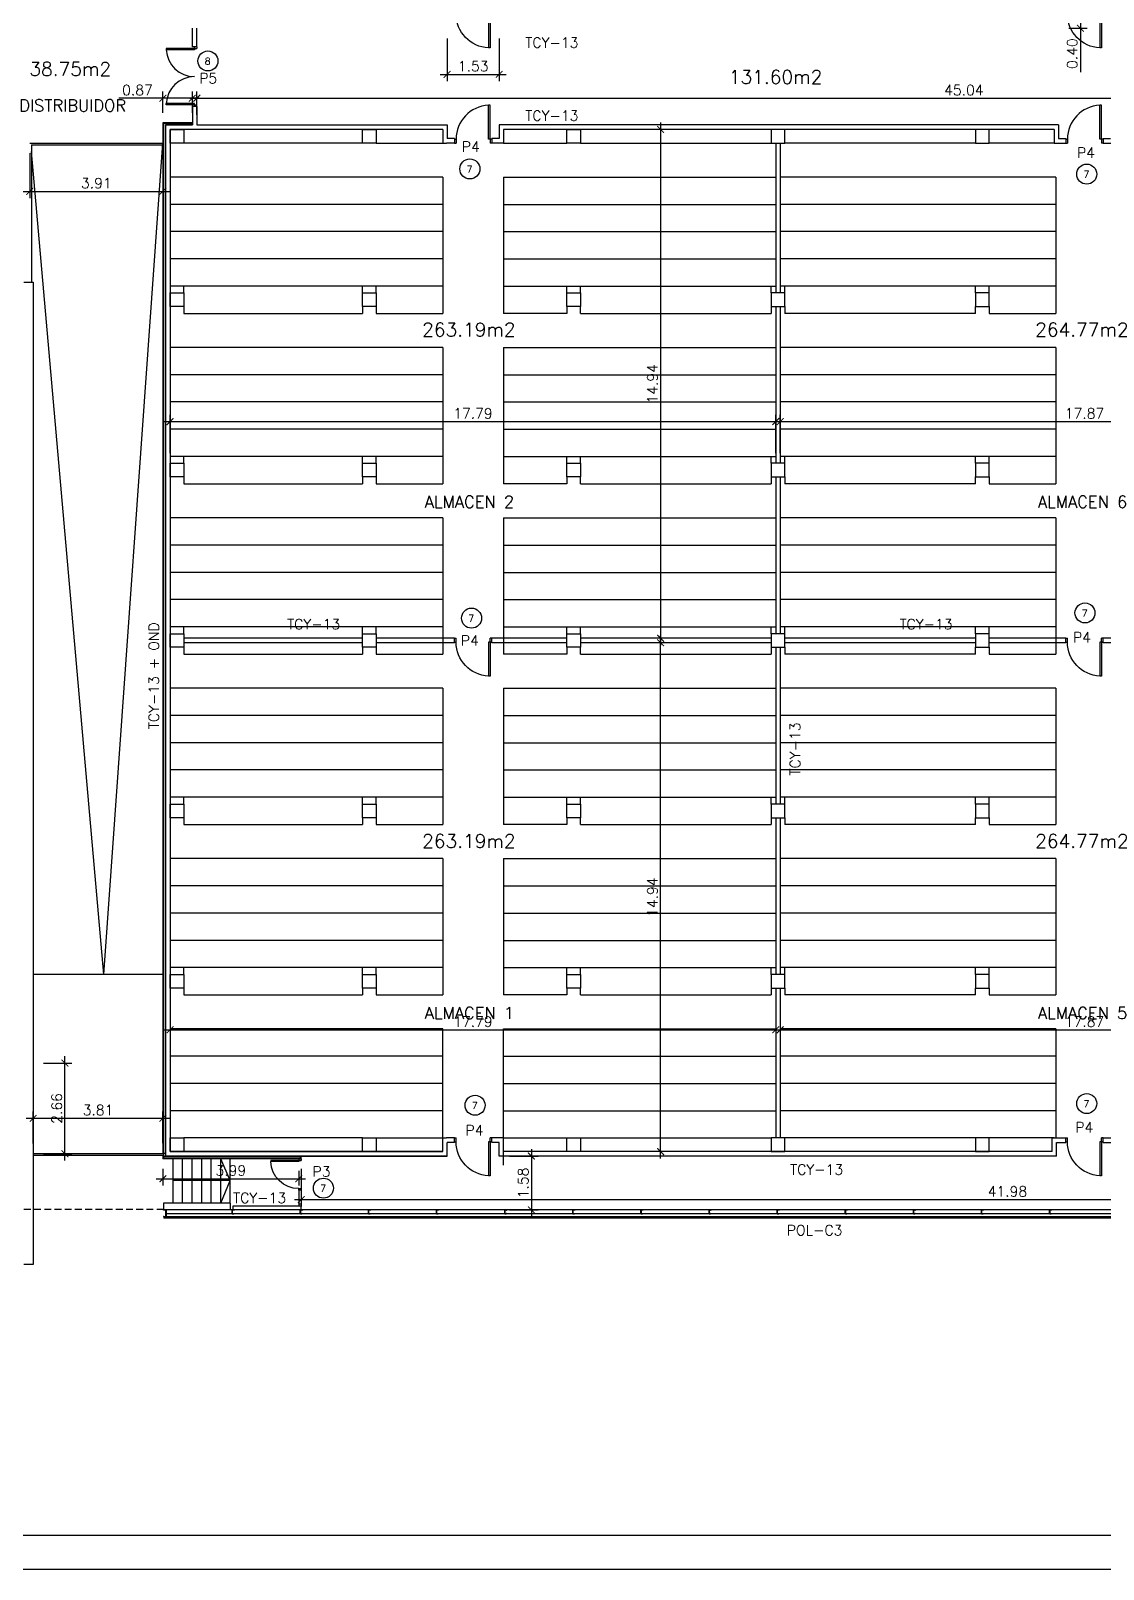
# Model space of a CAD drawing. Extents: x -1 to 154, y -18 to 77.
# Drawn here: x 35.67 to 67.16, y -17.72 to 27.43 of the extents above; entities that cross this region are included whole.
import ezdxf

# ---------------------------------------------------------------- set-up
doc = ezdxf.new("R2010")
doc.units = 0
doc.linetypes.add('TRAZOS', pattern=[0.75, 0.5, -0.25])
doc.layers.get('0').update_dxf_attribs({"linetype": 'CONTINUOUS'})
doc.layers.get('DEFPOINTS').update_dxf_attribs({"linetype": 'CONTINUOUS'})
for name, color, linetype in [('2', 2, 'CONTINUOUS'), ('4', 3, 'CONTINUOUS'), ('AMAESTRADO', 4, 'CONTINUOUS'), ('CARPINT', 1, 'CONTINUOUS'), ('COTAS', 7, 'CONTINUOUS'), ('FORMATO', 7, 'CONTINUOUS'), ('MOB', 40, 'CONTINUOUS'), ('REF-CAR', 3, 'CONTINUOUS'), ('SUP', 4, 'CONTINUOUS'), ('TABIQUERIA', 4, 'CONTINUOUS')]:
    doc.layers.add(name, color=color, linetype=linetype)
doc.styles.add('ROMANS', font='romans.shx')
doc.dimstyles.get("Standard").update_dxf_attribs({"dimtxt": 0.18, "dimasz": 0.18, "dimexe": 0.18, "dimexo": 0.0625, "dimgap": 0.09, "dimtad": 0, "dimtih": 1, "dimtoh": 1, "dimdec": 4, "dimzin": 0, "dimdsep": 46, "dimtxsty": 'Standard', "dimcen": 0.09, "dimadec": 0, "dimazin": 0, "dimtfac": 1, "dimtdec": 4, "dimtofl": 0, "dimtmove": 0, "dimatfit": 3, "dimfxl": 0, "dimtolj": 1, "dimtzin": 0, "dimarcsym": 0})

# ---------------------------------------------------------------- blocks, each defined once
blk = doc.blocks.new('_ARCHTICK')
at = {"color": 0, "linetype": 'ByBlock', "const_width": 0.15}
blk.add_lwpolyline([(-0.5, -0.5), (0.5, 0.5)], dxfattribs=at)
blk = doc.blocks.new('*D7')
at = {"linetype": 'ByBlock'}
for p, q in [((56.162, -5.668), (56.162, 9.667)), ((57.113, 9.467), (55.962, 9.467)), ((57.113, -5.468), (55.962, -5.468))]:
    blk.add_line(p, q, dxfattribs=at)
at = {"layer": 'DEFPOINTS', "color": 0, "linetype": 'ByBlock'}
for p in [(56.162, 9.467), (57.413, 9.467), (57.413, -5.468)]:
    blk.add_point(p, dxfattribs=at)
at = {"linetype": 'ByBlock', "xscale": 0.2, "yscale": 0.2, "zscale": 0.2}
for p, rotation in [((56.162, 9.467), 90), ((56.162, -5.468), 270)]:
    blk.add_blockref('_ARCHTICK', p, dxfattribs=dict(at, rotation=rotation))
at = {"linetype": 'ByBlock', "insert": (55.922, 1.999), "char_height": 0.3, "attachment_point": 5, "rotation": 90, "style": 'ROMANS'}
blk.add_mtext('\\A1;14.94', dxfattribs=at)
blk = doc.blocks.new('*D8')
at = {"linetype": 'ByBlock'}
for p, q in [((57.113, 24.532), (55.962, 24.532)), ((56.162, 24.732), (56.162, 9.397)), ((57.113, 9.597), (55.962, 9.597))]:
    blk.add_line(p, q, dxfattribs=at)
at = {"layer": 'DEFPOINTS', "color": 0, "linetype": 'ByBlock'}
for p in [(57.413, 24.532), (56.162, 9.597), (57.413, 9.597)]:
    blk.add_point(p, dxfattribs=at)
at = {"linetype": 'ByBlock', "xscale": 0.2, "yscale": 0.2, "zscale": 0.2}
for p, rotation in [((56.162, 24.532), 90), ((56.162, 9.597), 270)]:
    blk.add_blockref('_ARCHTICK', p, dxfattribs=dict(at, rotation=rotation))
at = {"linetype": 'ByBlock', "insert": (55.922, 17.064), "char_height": 0.3, "attachment_point": 5, "rotation": 90, "style": 'ROMANS'}
blk.add_mtext('\\A1;14.94', dxfattribs=at)
blk = doc.blocks.new('*D21')
at = {"linetype": 'ByBlock'}
for p, q in [((57.478, 15.957), (75.748, 15.957)), ((57.678, 15.032), (57.678, 16.157)), ((75.548, 15.032), (75.548, 16.157))]:
    blk.add_line(p, q, dxfattribs=at)
at = {"layer": 'DEFPOINTS', "color": 0, "linetype": 'ByBlock'}
for p in [(75.548, 15.957), (57.678, 14.732), (75.548, 14.732)]:
    blk.add_point(p, dxfattribs=at)
at = {"linetype": 'ByBlock', "xscale": 0.2, "yscale": 0.2, "zscale": 0.2, "rotation": 180}
blk.add_blockref('_ARCHTICK', (57.678, 15.957), dxfattribs=at)
at = {"linetype": 'ByBlock', "xscale": 0.2, "yscale": 0.2, "zscale": 0.2}
blk.add_blockref('_ARCHTICK', (75.548, 15.957), dxfattribs=at)
at = {"linetype": 'ByBlock', "insert": (66.613, 16.197), "char_height": 0.3, "attachment_point": 5, "style": 'ROMANS'}
blk.add_mtext('\\A1;17.87', dxfattribs=at)
blk = doc.blocks.new('*D24')
at = {"linetype": 'ByBlock'}
for p, q in [((57.678, 4.032), (57.678, 2.906)), ((75.548, 4.032), (75.548, 2.906)), ((57.478, 3.106), (75.748, 3.106))]:
    blk.add_line(p, q, dxfattribs=at)
at = {"layer": 'DEFPOINTS', "color": 0, "linetype": 'ByBlock'}
for p in [(57.678, 4.332), (75.548, 4.332), (75.548, 3.106)]:
    blk.add_point(p, dxfattribs=at)
at = {"linetype": 'ByBlock', "xscale": 0.2, "yscale": 0.2, "zscale": 0.2, "rotation": 180}
blk.add_blockref('_ARCHTICK', (57.678, 3.106), dxfattribs=at)
at = {"linetype": 'ByBlock', "xscale": 0.2, "yscale": 0.2, "zscale": 0.2}
blk.add_blockref('_ARCHTICK', (75.548, 3.106), dxfattribs=at)
at = {"linetype": 'ByBlock', "insert": (66.613, 3.346), "char_height": 0.3, "attachment_point": 5, "style": 'ROMANS'}
blk.add_mtext('\\A1;17.87', dxfattribs=at)
blk = doc.blocks.new('*D19')
at = {"linetype": 'ByBlock'}
for p, q in [((39.763, 4.032), (39.763, 2.906)), ((57.548, 4.032), (57.548, 2.906)), ((39.563, 3.106), (57.748, 3.106))]:
    blk.add_line(p, q, dxfattribs=at)
at = {"layer": 'DEFPOINTS', "color": 0, "linetype": 'ByBlock'}
for p in [(39.763, 4.332), (57.548, 4.332), (57.548, 3.106)]:
    blk.add_point(p, dxfattribs=at)
at = {"linetype": 'ByBlock', "xscale": 0.2, "yscale": 0.2, "zscale": 0.2, "rotation": 180}
blk.add_blockref('_ARCHTICK', (39.763, 3.106), dxfattribs=at)
at = {"linetype": 'ByBlock', "xscale": 0.2, "yscale": 0.2, "zscale": 0.2}
blk.add_blockref('_ARCHTICK', (57.548, 3.106), dxfattribs=at)
at = {"linetype": 'ByBlock', "insert": (48.656, 3.346), "char_height": 0.3, "attachment_point": 5, "style": 'ROMANS'}
blk.add_mtext('\\A1;17.79', dxfattribs=at)
blk = doc.blocks.new('*D20')
at = {"linetype": 'ByBlock'}
for p, q in [((39.563, 15.957), (57.748, 15.957)), ((39.763, 15.032), (39.763, 16.157)), ((57.548, 15.032), (57.548, 16.157))]:
    blk.add_line(p, q, dxfattribs=at)
at = {"layer": 'DEFPOINTS', "color": 0, "linetype": 'ByBlock'}
for p in [(57.548, 15.957), (39.763, 14.732), (57.548, 14.732)]:
    blk.add_point(p, dxfattribs=at)
at = {"linetype": 'ByBlock', "xscale": 0.2, "yscale": 0.2, "zscale": 0.2, "rotation": 180}
blk.add_blockref('_ARCHTICK', (39.763, 15.957), dxfattribs=at)
at = {"linetype": 'ByBlock', "xscale": 0.2, "yscale": 0.2, "zscale": 0.2}
blk.add_blockref('_ARCHTICK', (57.548, 15.957), dxfattribs=at)
at = {"linetype": 'ByBlock', "insert": (48.656, 16.197), "char_height": 0.3, "attachment_point": 5, "style": 'ROMANS'}
blk.add_mtext('\\A1;17.79', dxfattribs=at)
blk = doc.blocks.new('*D39')
at = {"linetype": 'ByBlock'}
for p, q in [((40.348, 25.447), (85.792, 25.447)), ((40.548, 24.962), (40.548, 25.647)), ((85.592, 25.042), (85.592, 25.647))]:
    blk.add_line(p, q, dxfattribs=at)
at = {"layer": 'DEFPOINTS', "color": 0, "linetype": 'ByBlock'}
for p in [(85.592, 25.447), (40.548, 24.662), (85.592, 24.742)]:
    blk.add_point(p, dxfattribs=at)
at = {"linetype": 'ByBlock', "xscale": 0.2, "yscale": 0.2, "zscale": 0.2, "rotation": 180}
blk.add_blockref('_ARCHTICK', (40.548, 25.447), dxfattribs=at)
at = {"linetype": 'ByBlock', "xscale": 0.2, "yscale": 0.2, "zscale": 0.2}
blk.add_blockref('_ARCHTICK', (85.592, 25.447), dxfattribs=at)
at = {"linetype": 'ByBlock', "insert": (63.07, 25.687), "char_height": 0.3, "attachment_point": 5, "style": 'ROMANS'}
blk.add_mtext('\\A1;45.04', dxfattribs=at)
blk = doc.blocks.new('*D41')
at = {"linetype": 'ByBlock'}
for p, q in [((66.491, 28.102), (66.491, 27.502)), ((66.148, 27.902), (66.691, 27.902)), ((66.148, 27.502), (66.691, 27.502)), ((66.491, 27.502), (66.491, 26.207))]:
    blk.add_line(p, q, dxfattribs=at)
at = {"layer": 'DEFPOINTS', "color": 0, "linetype": 'ByBlock'}
for p in [(65.848, 27.902), (65.848, 27.502), (66.491, 27.502)]:
    blk.add_point(p, dxfattribs=at)
at = {"linetype": 'ByBlock', "xscale": 0.2, "yscale": 0.2, "zscale": 0.2}
for p, rotation in [((66.491, 27.902), 90), ((66.491, 27.502), 270)]:
    blk.add_blockref('_ARCHTICK', p, dxfattribs=dict(at, rotation=rotation))
at = {"linetype": 'ByBlock', "insert": (66.251, 26.755), "char_height": 0.3, "attachment_point": 5, "rotation": 90, "style": 'ROMANS'}
blk.add_mtext('\\A1;0.40', dxfattribs=at)
blk = doc.blocks.new('*D42')
at = {"linetype": 'ByBlock'}
for p, q in [((47.898, 27.202), (47.898, 25.947)), ((49.428, 27.202), (49.428, 25.947)), ((47.698, 26.147), (49.628, 26.147))]:
    blk.add_line(p, q, dxfattribs=at)
at = {"layer": 'DEFPOINTS', "color": 0, "linetype": 'ByBlock'}
for p in [(47.898, 27.502), (49.428, 27.502), (49.428, 26.147)]:
    blk.add_point(p, dxfattribs=at)
at = {"linetype": 'ByBlock', "xscale": 0.2, "yscale": 0.2, "zscale": 0.2, "rotation": 180}
blk.add_blockref('_ARCHTICK', (47.898, 26.147), dxfattribs=at)
at = {"linetype": 'ByBlock', "xscale": 0.2, "yscale": 0.2, "zscale": 0.2}
blk.add_blockref('_ARCHTICK', (49.428, 26.147), dxfattribs=at)
at = {"linetype": 'ByBlock', "insert": (48.663, 26.387), "char_height": 0.3, "attachment_point": 5, "style": 'ROMANS'}
blk.add_mtext('\\A1;1.53', dxfattribs=at)
blk = doc.blocks.new('*D59')
at = {"linetype": 'ByBlock'}
for p, q in [((35.643, 23.832), (35.643, 22.514)), ((39.553, 23.832), (39.553, 22.514)), ((35.443, 22.714), (39.753, 22.714))]:
    blk.add_line(p, q, dxfattribs=at)
at = {"layer": 'DEFPOINTS', "color": 0, "linetype": 'ByBlock'}
for p in [(35.643, 24.132), (39.553, 24.132), (39.553, 22.714)]:
    blk.add_point(p, dxfattribs=at)
at = {"linetype": 'ByBlock', "xscale": 0.2, "yscale": 0.2, "zscale": 0.2, "rotation": 180}
blk.add_blockref('_ARCHTICK', (35.643, 22.714), dxfattribs=at)
at = {"linetype": 'ByBlock', "xscale": 0.2, "yscale": 0.2, "zscale": 0.2}
blk.add_blockref('_ARCHTICK', (39.553, 22.714), dxfattribs=at)
at = {"linetype": 'ByBlock', "insert": (37.598, 22.954), "char_height": 0.3, "attachment_point": 5, "style": 'ROMANS'}
blk.add_mtext('\\A1;3.91', dxfattribs=at)
blk = doc.blocks.new('*D60')
at = {"linetype": 'ByBlock'}
for p, q in [((39.553, 25.447), (38.259, 25.447)), ((39.553, 25.022), (39.553, 25.647)), ((40.618, 25.447), (39.553, 25.447)), ((40.418, 25.022), (40.418, 25.647))]:
    blk.add_line(p, q, dxfattribs=at)
at = {"layer": 'DEFPOINTS', "color": 0, "linetype": 'ByBlock'}
for p in [(39.553, 25.447), (39.553, 24.722), (40.418, 24.722)]:
    blk.add_point(p, dxfattribs=at)
at = {"linetype": 'ByBlock', "xscale": 0.2, "yscale": 0.2, "zscale": 0.2, "rotation": 180}
blk.add_blockref('_ARCHTICK', (39.553, 25.447), dxfattribs=at)
at = {"linetype": 'ByBlock', "xscale": 0.2, "yscale": 0.2, "zscale": 0.2}
blk.add_blockref('_ARCHTICK', (40.418, 25.447), dxfattribs=at)
at = {"linetype": 'ByBlock', "insert": (38.806, 25.687), "char_height": 0.3, "attachment_point": 5, "style": 'ROMANS'}
blk.add_mtext('\\A1;0.87', dxfattribs=at)
blk = doc.blocks.new('*D77')
at = {"linetype": 'ByBlock'}
for p, q in [((35.543, -4.49), (39.753, -4.49)), ((35.743, -5.233), (35.743, -4.29)), ((39.553, -5.218), (39.553, -4.29))]:
    blk.add_line(p, q, dxfattribs=at)
at = {"layer": 'DEFPOINTS', "color": 0, "linetype": 'ByBlock'}
for p in [(39.553, -4.49), (35.743, -5.533), (39.553, -5.518)]:
    blk.add_point(p, dxfattribs=at)
at = {"linetype": 'ByBlock', "xscale": 0.2, "yscale": 0.2, "zscale": 0.2, "rotation": 180}
blk.add_blockref('_ARCHTICK', (35.743, -4.49), dxfattribs=at)
at = {"linetype": 'ByBlock', "xscale": 0.2, "yscale": 0.2, "zscale": 0.2}
blk.add_blockref('_ARCHTICK', (39.553, -4.49), dxfattribs=at)
at = {"linetype": 'ByBlock', "insert": (37.648, -4.25), "char_height": 0.3, "attachment_point": 5, "style": 'ROMANS'}
blk.add_mtext('\\A1;3.81', dxfattribs=at)
blk = doc.blocks.new('*D78')
at = {"linetype": 'ByBlock'}
for p, q in [((36.677, -5.733), (36.677, -2.668)), ((36.043, -2.868), (36.877, -2.868)), ((36.043, -5.533), (36.877, -5.533))]:
    blk.add_line(p, q, dxfattribs=at)
at = {"layer": 'DEFPOINTS', "color": 0, "linetype": 'ByBlock'}
for p in [(35.743, -2.868), (36.677, -2.868), (35.743, -5.533)]:
    blk.add_point(p, dxfattribs=at)
at = {"linetype": 'ByBlock', "xscale": 0.2, "yscale": 0.2, "zscale": 0.2}
for p, rotation in [((36.677, -2.868), 90), ((36.677, -5.533), 270)]:
    blk.add_blockref('_ARCHTICK', p, dxfattribs=dict(at, rotation=rotation))
at = {"linetype": 'ByBlock', "insert": (36.437, -4.201), "char_height": 0.3, "attachment_point": 5, "rotation": 90, "style": 'ROMANS'}
blk.add_mtext('\\A1;2.66', dxfattribs=at)
blk = doc.blocks.new('*D81')
at = {"linetype": 'ByBlock'}
for p, q in [((43.613, -5.978), (43.613, -7.076)), ((85.592, -6.028), (85.592, -7.076)), ((43.413, -6.876), (85.792, -6.876))]:
    blk.add_line(p, q, dxfattribs=at)
at = {"layer": 'DEFPOINTS', "color": 0, "linetype": 'ByBlock'}
for p in [(43.613, -5.678), (85.592, -5.728), (85.592, -6.876)]:
    blk.add_point(p, dxfattribs=at)
at = {"linetype": 'ByBlock', "xscale": 0.2, "yscale": 0.2, "zscale": 0.2, "rotation": 180}
blk.add_blockref('_ARCHTICK', (43.613, -6.876), dxfattribs=at)
at = {"linetype": 'ByBlock', "xscale": 0.2, "yscale": 0.2, "zscale": 0.2}
blk.add_blockref('_ARCHTICK', (85.592, -6.876), dxfattribs=at)
at = {"linetype": 'ByBlock', "insert": (64.35, -6.636), "char_height": 0.3, "attachment_point": 5, "style": 'ROMANS'}
blk.add_mtext('\\A1;41.98', dxfattribs=at)
blk = doc.blocks.new('*D82')
at = {"linetype": 'ByBlock'}
for p, q in [((50.373, -5.398), (50.373, -7.378)), ((49.728, -5.598), (50.573, -5.598)), ((49.728, -7.178), (50.573, -7.178))]:
    blk.add_line(p, q, dxfattribs=at)
at = {"layer": 'DEFPOINTS', "color": 0, "linetype": 'ByBlock'}
for p in [(49.428, -5.598), (49.428, -7.178), (50.373, -7.178)]:
    blk.add_point(p, dxfattribs=at)
at = {"linetype": 'ByBlock', "xscale": 0.2, "yscale": 0.2, "zscale": 0.2}
for p, rotation in [((50.373, -5.598), 90), ((50.373, -7.178), 270)]:
    blk.add_blockref('_ARCHTICK', p, dxfattribs=dict(at, rotation=rotation))
at = {"linetype": 'ByBlock', "insert": (50.133, -6.388), "char_height": 0.3, "attachment_point": 5, "rotation": 90, "style": 'ROMANS'}
blk.add_mtext('\\A1;1.58', dxfattribs=at)
blk = doc.blocks.new('*D83')
at = {"linetype": 'ByBlock'}
for p, q in [((39.353, -6.264), (43.743, -6.264)), ((39.553, -5.978), (39.553, -6.464)), ((43.543, -6.028), (43.543, -6.464))]:
    blk.add_line(p, q, dxfattribs=at)
at = {"layer": 'DEFPOINTS', "color": 0, "linetype": 'ByBlock'}
for p in [(39.553, -5.678), (43.543, -5.728), (43.543, -6.264)]:
    blk.add_point(p, dxfattribs=at)
at = {"linetype": 'ByBlock', "xscale": 0.2, "yscale": 0.2, "zscale": 0.2, "rotation": 180}
blk.add_blockref('_ARCHTICK', (39.553, -6.264), dxfattribs=at)
at = {"linetype": 'ByBlock', "xscale": 0.2, "yscale": 0.2, "zscale": 0.2}
blk.add_blockref('_ARCHTICK', (43.543, -6.264), dxfattribs=at)
at = {"linetype": 'ByBlock', "insert": (41.548, -6.024), "char_height": 0.3, "attachment_point": 5, "style": 'ROMANS'}
blk.add_mtext('\\A1;3.99', dxfattribs=at)
blk = doc.blocks.new('P100D')
for p, q in [((0, 0), (0, -0.05)), ((-0.11, -0.05), (-1.11, -0.05)), ((-1.11, -0.05), (-1.11, -0.1)), ((-0.11, -0.1), (-1.11, -0.1)), ((-0.11, 0), (-0.11, -0.05)), ((-0.11, -0.05), (0, -0.05)), ((-0.11, -0.05), (-0.11, -0.1)), ((-0.11, -1.05), (0, -1.05)), ((-0.11, -1.1), (-0.11, -1.05)), ((0, -1.1), (0, -1.05))]:
    blk.add_line(p, q)
blk.add_arc((-0.11, -0.05), 1, 182.866, 270)
blk = doc.blocks.new('A$C5F1F5EC7')
at = {"color": 3}
blk.add_lwpolyline([(0.003, 0.1), (0, 0.1), (0, 0.114, -0.414214), (0.006, 0.12), (0.044, 0.12, -0.414214), (0.05, 0.114), (0.05, 0.006, -0.414214), (0.044, 0), (0.006, 0, -0.414214), (0, 0.006), (0, 0.02), (0.003, 0.02), (0.003, 0.006, 0.414214), (0.006, 0.003), (0.044, 0.003, 0.414214), (0.047, 0.006), (0.047, 0.114, 0.414214), (0.044, 0.117), (0.006, 0.117, 0.414214), (0.003, 0.114)], format="xyb", close=True, dxfattribs=at)
blk = doc.blocks.new('P80I')
for p, q in [((-0.07, 0), (-0.07, -0.05)), ((0, 0), (0, -0.05)), ((0, -0.05), (-0.07, -0.05)), ((0, -0.05), (0.825, -0.05)), ((0, -0.05), (0, -0.085)), ((0, -0.085), (0.825, -0.085)), ((0.825, -0.05), (0.825, -0.085)), ((0, -0.875), (-0.07, -0.875)), ((-0.07, -0.925), (-0.07, -0.875)), ((0, -0.925), (0, -0.875))]:
    blk.add_line(p, q)
blk.add_arc((0, -0.05), 0.825, 270, 357.5685)
blk = doc.blocks.new('PDOBLE80')
for p, q in [((-1.75, 0), (-1.7, 0)), ((-1.7, -0.07), (-1.7, 0)), ((0, 0), (-0.05, 0)), ((-0.05, -0.07), (-0.05, 0)), ((-1.75, -0.07), (-1.7, -0.07)), ((-1.7, -0.07), (-1.7, -0.895)), ((-1.7, -0.07), (-1.665, -0.07)), ((-1.665, -0.07), (-1.665, -0.895)), ((-0.05, -0.07), (-0.085, -0.07)), ((-0.085, -0.07), (-0.085, -0.895)), ((0, -0.07), (-0.05, -0.07)), ((-0.05, -0.07), (-0.05, -0.895)), ((-1.7, -0.895), (-1.665, -0.895)), ((-0.05, -0.895), (-0.085, -0.895))]:
    blk.add_line(p, q)
for centre, start, end in [((-1.7, -0.07), 272.4315, 0), ((-0.05, -0.07), 180, 267.5685)]:
    blk.add_arc(centre, 0.825, start, end)

msp = doc.modelspace()

# ---------------------------------------------------------------- linework, layer by layer
at = {"layer": '2'}
for p, q in [((35.643, 24.132), (39.553, 24.132)), ((35.693, 24.082), (39.553, 24.082)), ((35.693, 24.082), (35.693, 20.047)), ((37.818, -0.268), (39.553, 24.132)), ((37.818, -0.268), (35.693, 23.88)), ((39.553, -0.268), (35.743, -0.268)), ((39.852, -6.978), (39.852, -5.678)), ((40.132, -6.978), (40.132, -5.678)), ((40.412, -6.978), (40.412, -5.678)), ((40.692, -6.978), (40.692, -5.678)), ((40.972, -6.978), (40.972, -5.678)), ((41.252, -6.978), (41.252, -5.678)), ((41.532, -6.318), (41.252, -5.678)), ((41.532, -6.978), (41.532, -5.678)), ((41.532, -6.318), (39.852, -6.318)), ((41.252, -6.978), (41.532, -6.318)), ((41.532, -6.978), (39.572, -6.978)), ((39.572, -6.978), (39.572, -7.178)), ((41.613, -7.178), (39.572, -7.178)), ((41.532, -6.978), (41.532, -7.178)), ((85.592, -7.178), (43.613, -7.178))]:
    msp.add_line(p, q, dxfattribs=at)
at = {"layer": '2', "linetype": 'TRAZOS', "ltscale": 0.4}
for p, q in [((35.873, 24.082), (36.923, 24.082)), ((39.572, -7.168), (26.383, -7.168))]:
    msp.add_line(p, q, dxfattribs=at)
at = {"layer": '4'}
for p, q in [((40.418, 26.957), (40.418, 27.502)), ((40.548, 26.957), (40.548, 27.502)), ((40.548, 26.957), (40.418, 26.957)), ((40.548, 25.207), (40.418, 25.207)), ((40.418, 25.207), (40.418, 24.662)), ((40.548, 25.207), (40.548, 24.662)), ((39.553, 24.722), (39.553, -5.518)), ((40.418, 24.722), (39.553, 24.722)), ((39.573, 24.702), (39.573, -5.518)), ((40.418, 24.702), (39.573, 24.702)), ((39.633, 24.662), (39.633, -5.598)), ((40.418, 24.662), (39.633, 24.662)), ((39.633, 24.662), (40.418, 24.662)), ((39.763, 24.532), (39.763, -5.468)), ((47.768, 24.532), (39.763, 24.532)), ((40.548, 24.662), (47.898, 24.662)), ((47.768, 24.532), (47.768, 24.132)), ((47.898, 24.662), (47.898, 24.262)), ((65.848, 24.662), (49.428, 24.662)), ((49.428, 24.662), (49.428, 24.262)), ((65.718, 24.532), (49.558, 24.532)), ((49.558, 24.532), (49.558, 24.132)), ((65.718, 24.532), (65.718, 24.132)), ((65.848, 24.662), (65.848, 24.262)), ((47.768, 24.132), (47.878, 24.132)), ((48.113, 24.132), (47.878, 24.132)), ((48.113, 24.262), (47.898, 24.262)), ((48.113, 24.262), (48.113, 24.132)), ((49.428, 24.262), (49.213, 24.262)), ((49.213, 24.262), (49.213, 24.132)), ((49.448, 24.132), (49.213, 24.132)), ((49.558, 24.132), (49.448, 24.132)), ((57.548, 24.132), (57.548, 19.732)), ((57.678, 24.132), (57.678, 19.732)), ((65.718, 24.132), (65.828, 24.132)), ((65.828, 24.132), (66.063, 24.132)), ((65.848, 24.262), (66.063, 24.262)), ((66.063, 24.262), (66.063, 24.132)), ((67.163, 24.262), (67.163, 24.132)), ((67.163, 24.262), (67.378, 24.262)), ((67.163, 24.132), (67.398, 24.132)), ((35.473, 20.047), (35.743, 20.047)), ((35.743, 20.047), (35.743, -8.783)), ((57.548, 19.332), (57.548, 14.732)), ((57.678, 19.332), (57.678, 14.732)), ((57.548, 14.332), (57.548, 9.732)), ((57.678, 14.332), (57.678, 9.732)), ((45.413, 9.597), (40.163, 9.597)), ((48.113, 9.597), (45.813, 9.597)), ((48.113, 9.467), (48.113, 9.597)), ((51.413, 9.597), (49.213, 9.597)), ((49.213, 9.467), (49.213, 9.597)), ((57.413, 9.597), (51.813, 9.597)), ((63.413, 9.597), (57.813, 9.597)), ((66.063, 9.597), (63.813, 9.597)), ((66.063, 9.467), (66.063, 9.597)), ((69.413, 9.597), (67.163, 9.597)), ((67.163, 9.467), (67.163, 9.597)), ((45.413, 9.467), (40.163, 9.467)), ((48.113, 9.467), (45.813, 9.467)), ((51.413, 9.467), (49.213, 9.467)), ((57.413, 9.467), (51.813, 9.467)), ((57.548, 9.332), (57.548, 4.732)), ((57.678, 9.332), (57.678, 4.732)), ((63.413, 9.467), (57.813, 9.467)), ((66.063, 9.467), (63.813, 9.467)), ((69.413, 9.467), (67.163, 9.467)), ((57.548, 4.332), (57.548, -0.268)), ((57.678, 4.332), (57.678, -0.268)), ((57.548, -0.668), (57.548, -5.068)), ((57.678, -0.668), (57.678, -5.068)), ((47.768, -5.068), (47.878, -5.068)), ((47.768, -5.468), (47.768, -5.068)), ((48.113, -5.068), (47.878, -5.068)), ((47.898, -5.598), (47.898, -5.198)), ((48.113, -5.198), (47.898, -5.198)), ((48.113, -5.198), (48.113, -5.068)), ((49.213, -5.198), (49.213, -5.068)), ((49.448, -5.068), (49.213, -5.068)), ((49.428, -5.198), (49.213, -5.198)), ((49.428, -5.598), (49.428, -5.198)), ((49.558, -5.068), (49.448, -5.068)), ((49.558, -5.468), (49.558, -5.068)), ((65.663, -5.068), (65.773, -5.068)), ((65.663, -5.468), (65.663, -5.068)), ((65.773, -5.068), (66.063, -5.068)), ((65.793, -5.198), (66.063, -5.198)), ((65.793, -5.598), (65.793, -5.198)), ((66.063, -5.198), (66.063, -5.068)), ((67.163, -5.198), (67.163, -5.068)), ((67.163, -5.068), (67.453, -5.068)), ((67.163, -5.198), (67.433, -5.198)), ((39.553, -5.518), (39.633, -5.518)), ((39.553, -5.598), (39.553, -5.678)), ((39.553, -5.598), (39.633, -5.598)), ((43.543, -5.678), (39.553, -5.678)), ((39.573, -5.598), (39.573, -5.658)), ((43.593, -5.658), (39.573, -5.658)), ((47.898, -5.598), (39.633, -5.598)), ((39.633, -5.598), (47.898, -5.598)), ((47.768, -5.468), (39.763, -5.468)), ((39.763, -5.468), (47.768, -5.468)), ((43.593, -5.658), (43.593, -5.598)), ((43.613, -5.678), (43.613, -5.598)), ((65.793, -5.598), (49.428, -5.598)), ((65.663, -5.468), (49.558, -5.468)), ((41.613, -7.058), (43.613, -7.058)), ((41.613, -7.178), (41.613, -7.058)), ((43.613, -7.178), (41.613, -7.178)), ((43.613, -7.178), (43.613, -7.058)), ((35.743, -8.783), (35.473, -8.783))]:
    msp.add_line(p, q, dxfattribs=at)
for points in [[(39.763, 24.532), (40.163, 24.532), (40.163, 24.132), (39.763, 24.132)], [(45.413, 24.532), (45.813, 24.532), (45.813, 24.132), (45.413, 24.132)], [(51.413, 24.532), (51.813, 24.532), (51.813, 24.132), (51.413, 24.132)], [(57.813, 24.532), (57.413, 24.532), (57.413, 24.132), (57.813, 24.132)], [(63.813, 24.532), (63.413, 24.532), (63.413, 24.132), (63.813, 24.132)], [(39.763, 19.732), (40.163, 19.732), (40.163, 19.332), (39.763, 19.332)], [(45.413, 19.732), (45.813, 19.732), (45.813, 19.332), (45.413, 19.332)], [(51.413, 19.732), (51.813, 19.732), (51.813, 19.332), (51.413, 19.332)], [(57.813, 19.732), (57.413, 19.732), (57.413, 19.332), (57.813, 19.332)], [(63.813, 19.732), (63.413, 19.732), (63.413, 19.332), (63.813, 19.332)], [(39.763, 14.732), (40.163, 14.732), (40.163, 14.332), (39.763, 14.332)], [(45.413, 14.732), (45.813, 14.732), (45.813, 14.332), (45.413, 14.332)], [(51.413, 14.732), (51.813, 14.732), (51.813, 14.332), (51.413, 14.332)], [(57.813, 14.732), (57.413, 14.732), (57.413, 14.332), (57.813, 14.332)], [(57.813, 14.732), (57.413, 14.732), (57.413, 14.332), (57.813, 14.332)], [(63.813, 14.732), (63.413, 14.732), (63.413, 14.332), (63.813, 14.332)], [(39.763, 9.732), (40.163, 9.732), (40.163, 9.332), (39.763, 9.332)], [(45.413, 9.732), (45.813, 9.732), (45.813, 9.332), (45.413, 9.332)], [(51.413, 9.732), (51.813, 9.732), (51.813, 9.332), (51.413, 9.332)], [(57.813, 9.732), (57.413, 9.732), (57.413, 9.332), (57.813, 9.332)], [(57.813, 9.732), (57.413, 9.732), (57.413, 9.332), (57.813, 9.332)], [(63.813, 9.732), (63.413, 9.732), (63.413, 9.332), (63.813, 9.332)], [(39.763, 4.732), (40.163, 4.732), (40.163, 4.332), (39.763, 4.332)], [(45.413, 4.732), (45.813, 4.732), (45.813, 4.332), (45.413, 4.332)], [(51.413, 4.732), (51.813, 4.732), (51.813, 4.332), (51.413, 4.332)], [(57.813, 4.732), (57.413, 4.732), (57.413, 4.332), (57.813, 4.332)], [(57.813, 4.732), (57.413, 4.732), (57.413, 4.332), (57.813, 4.332)], [(63.813, 4.732), (63.413, 4.732), (63.413, 4.332), (63.813, 4.332)], [(39.763, -0.268), (40.163, -0.268), (40.163, -0.668), (39.763, -0.668)], [(45.413, -0.268), (45.813, -0.268), (45.813, -0.668), (45.413, -0.668)], [(51.413, -0.268), (51.813, -0.268), (51.813, -0.668), (51.413, -0.668)], [(57.813, -0.268), (57.413, -0.268), (57.413, -0.668), (57.813, -0.668)], [(57.813, -0.268), (57.413, -0.268), (57.413, -0.668), (57.813, -0.668)], [(63.813, -0.268), (63.413, -0.268), (63.413, -0.668), (63.813, -0.668)], [(39.763, -5.068), (40.163, -5.068), (40.163, -5.468), (39.763, -5.468)], [(45.413, -5.068), (45.813, -5.068), (45.813, -5.468), (45.413, -5.468)], [(51.413, -5.068), (51.813, -5.068), (51.813, -5.468), (51.413, -5.468)], [(57.813, -5.068), (57.413, -5.068), (57.413, -5.468), (57.813, -5.468)], [(63.813, -5.068), (63.413, -5.068), (63.413, -5.468), (63.813, -5.468)]]:
    msp.add_lwpolyline(points, close=True, dxfattribs=at)
msp.add_lwpolyline([(39.643, -7.218), (39.643, -7.183, 0.414214), (39.64, -7.18), (39.579, -7.18, 0.414214), (39.577, -7.183), (39.577, -7.188), (39.575, -7.188), (39.575, -7.183, -0.414214), (39.579, -7.178), (39.64, -7.178, -0.414214), (39.645, -7.183), (39.645, -7.218), (39.645, -7.374, -0.414214), (39.64, -7.378), (39.579, -7.378, -0.414214), (39.575, -7.374), (39.575, -7.368), (39.577, -7.368), (39.577, -7.374, 0.414214), (39.579, -7.376), (39.64, -7.376, 0.414214), (39.643, -7.374)], format="xyb", close=True, dxfattribs=at)
at = {"layer": 'AMAESTRADO'}
for centre in [(40.875, 26.54), (48.566, 23.371), (66.678, 23.219), (48.616, 10.189), (66.627, 10.341), (48.718, -4.109), (66.678, -4.058), (44.266, -6.541)]:
    msp.add_circle(centre, 0.294, dxfattribs=at)
at = {"layer": 'CARPINT'}
for p, q in [((39.574, -5.533), (35.743, -5.533)), ((39.574, -5.583), (35.743, -5.583)), ((39.574, -5.533), (39.574, -5.583)), ((43.543, -5.678), (43.613, -5.678)), ((43.613, -6.603), (43.543, -6.603)), ((43.543, -6.603), (43.543, -7.058)), ((43.613, -6.603), (43.613, -7.058)), ((43.613, -7.008), (43.543, -7.008)), ((85.654, -7.378), (39.579, -7.378)), ((39.579, -7.378), (39.579, -7.418)), ((85.654, -7.418), (39.579, -7.418)), ((39.619, -7.378), (39.619, -7.418)), ((85.578, -7.298), (39.643, -7.298))]:
    msp.add_line(p, q, dxfattribs=at)
at = {"layer": 'FORMATO', "color": 5}
msp.add_line((3.977, -16.724), (152.848, -16.724), dxfattribs=at)
at = {"layer": 'FORMATO'}
msp.add_line((-1.023, -17.724), (153.848, -17.724), dxfattribs=at)
at = {"layer": 'MOB'}
for p, q in [((45.413, 24.132), (40.163, 24.132)), ((45.813, 24.132), (47.768, 24.132)), ((49.558, 24.132), (51.413, 24.132)), ((51.813, 24.132), (57.413, 24.132)), ((63.413, 24.132), (57.813, 24.132)), ((65.718, 24.132), (63.813, 24.132)), ((47.768, 23.132), (39.763, 23.132)), ((47.768, 23.132), (47.768, 19.132)), ((49.558, 23.132), (57.558, 23.132)), ((49.558, 23.132), (49.558, 19.132)), ((65.773, 23.132), (57.668, 23.132)), ((65.773, 23.132), (65.773, 19.132)), ((47.768, 22.332), (39.763, 22.332)), ((49.558, 22.332), (57.558, 22.332)), ((65.773, 22.332), (57.668, 22.332)), ((47.768, 21.532), (39.763, 21.532)), ((49.558, 21.532), (57.558, 21.532)), ((65.773, 21.532), (57.668, 21.532)), ((47.768, 20.732), (39.763, 20.732)), ((49.558, 20.732), (57.558, 20.732)), ((65.773, 20.732), (57.668, 20.732)), ((47.768, 19.932), (39.763, 19.932)), ((40.163, 19.732), (40.163, 19.932)), ((45.413, 19.732), (45.413, 19.932)), ((45.813, 19.732), (45.813, 19.932)), ((49.558, 19.932), (57.558, 19.932)), ((51.413, 19.732), (51.413, 19.932)), ((51.813, 19.732), (51.813, 19.932)), ((57.413, 19.732), (57.413, 19.932)), ((65.773, 19.932), (57.668, 19.932)), ((57.813, 19.732), (57.813, 19.932)), ((63.413, 19.732), (63.413, 19.932)), ((63.813, 19.732), (63.813, 19.932)), ((40.163, 19.332), (40.163, 19.132)), ((40.163, 19.132), (45.413, 19.132)), ((45.413, 19.332), (45.413, 19.132)), ((45.813, 19.332), (45.813, 19.132)), ((45.813, 19.132), (47.768, 19.132)), ((51.413, 19.132), (49.558, 19.132)), ((51.413, 19.332), (51.413, 19.132)), ((51.813, 19.132), (51.813, 19.332)), ((51.813, 19.132), (57.413, 19.132)), ((57.413, 19.332), (57.413, 19.132)), ((57.813, 19.332), (57.813, 19.132)), ((63.413, 19.132), (57.813, 19.132)), ((63.413, 19.132), (63.413, 19.332)), ((63.813, 19.332), (63.813, 19.132)), ((63.813, 19.132), (65.773, 19.132)), ((47.768, 18.132), (39.763, 18.132)), ((47.768, 18.132), (47.768, 14.132)), ((49.558, 18.132), (49.558, 14.132)), ((49.558, 18.132), (57.558, 18.132)), ((65.773, 18.132), (57.668, 18.132)), ((65.773, 18.132), (65.773, 14.132)), ((47.768, 17.332), (39.763, 17.332)), ((49.558, 17.332), (57.558, 17.332)), ((65.773, 17.332), (57.668, 17.332)), ((47.768, 16.532), (39.763, 16.532)), ((49.558, 16.532), (57.558, 16.532)), ((65.773, 16.532), (57.668, 16.532)), ((47.768, 15.732), (39.763, 15.732)), ((49.558, 15.732), (57.558, 15.732)), ((65.773, 15.732), (57.668, 15.732)), ((47.768, 14.932), (39.763, 14.932)), ((40.163, 14.732), (40.163, 14.932)), ((45.413, 14.732), (45.413, 14.932)), ((45.813, 14.732), (45.813, 14.932)), ((49.558, 14.932), (57.558, 14.932)), ((51.413, 14.732), (51.413, 14.932)), ((51.813, 14.732), (51.813, 14.932)), ((57.413, 14.732), (57.413, 14.932)), ((65.773, 14.932), (57.668, 14.932)), ((57.813, 14.732), (57.813, 14.932)), ((63.413, 14.732), (63.413, 14.932)), ((63.813, 14.732), (63.813, 14.932)), ((40.163, 14.332), (40.163, 14.132)), ((40.163, 14.132), (45.413, 14.132)), ((45.413, 14.332), (45.413, 14.132)), ((45.813, 14.332), (45.813, 14.132)), ((45.813, 14.132), (47.768, 14.132)), ((51.413, 14.132), (49.558, 14.132)), ((51.413, 14.332), (51.413, 14.132)), ((51.813, 14.132), (51.813, 14.332)), ((51.813, 14.132), (57.413, 14.132)), ((57.413, 14.332), (57.413, 14.132)), ((57.813, 14.332), (57.813, 14.132)), ((63.413, 14.132), (57.813, 14.132)), ((63.413, 14.132), (63.413, 14.332)), ((63.813, 14.332), (63.813, 14.132)), ((63.813, 14.132), (65.773, 14.132)), ((47.768, 13.132), (39.763, 13.132)), ((47.768, 13.132), (47.768, 9.132)), ((49.558, 13.132), (57.558, 13.132)), ((49.558, 13.132), (49.558, 9.132)), ((65.773, 13.132), (57.668, 13.132)), ((65.773, 13.132), (65.773, 9.132)), ((47.768, 12.332), (39.763, 12.332)), ((49.558, 12.332), (57.558, 12.332)), ((65.773, 12.332), (57.668, 12.332)), ((47.768, 11.532), (39.763, 11.532)), ((49.558, 11.532), (57.558, 11.532)), ((65.773, 11.532), (57.668, 11.532)), ((47.768, 10.732), (39.763, 10.732)), ((49.558, 10.732), (57.558, 10.732)), ((65.773, 10.732), (57.668, 10.732)), ((47.768, 9.932), (39.763, 9.932)), ((40.163, 9.732), (40.163, 9.932)), ((45.413, 9.732), (45.413, 9.932)), ((45.813, 9.732), (45.813, 9.932)), ((49.558, 9.932), (57.558, 9.932)), ((51.413, 9.732), (51.413, 9.932)), ((51.813, 9.732), (51.813, 9.932)), ((57.413, 9.732), (57.413, 9.932)), ((65.773, 9.932), (57.668, 9.932)), ((57.813, 9.732), (57.813, 9.932)), ((63.413, 9.732), (63.413, 9.932)), ((63.813, 9.732), (63.813, 9.932)), ((40.163, 9.332), (40.163, 9.132)), ((40.163, 9.132), (45.413, 9.132)), ((45.413, 9.332), (45.413, 9.132)), ((45.813, 9.332), (45.813, 9.132)), ((45.813, 9.132), (47.768, 9.132)), ((51.413, 9.132), (49.558, 9.132)), ((51.413, 9.332), (51.413, 9.132)), ((51.813, 9.132), (51.813, 9.332)), ((51.813, 9.132), (57.413, 9.132)), ((57.413, 9.332), (57.413, 9.132)), ((57.813, 9.332), (57.813, 9.132)), ((63.413, 9.132), (57.813, 9.132)), ((63.413, 9.132), (63.413, 9.332)), ((63.813, 9.332), (63.813, 9.132)), ((63.813, 9.132), (65.773, 9.132)), ((47.768, 8.132), (39.763, 8.132)), ((47.768, 8.132), (47.768, 4.132)), ((49.558, 8.132), (57.558, 8.132)), ((49.558, 8.132), (49.558, 4.132)), ((65.773, 8.132), (57.668, 8.132)), ((65.773, 8.132), (65.773, 4.132)), ((47.768, 7.332), (39.763, 7.332)), ((49.558, 7.332), (57.558, 7.332)), ((65.773, 7.332), (57.668, 7.332)), ((47.768, 6.532), (39.763, 6.532)), ((49.558, 6.532), (57.558, 6.532)), ((65.773, 6.532), (57.668, 6.532)), ((47.768, 5.732), (39.763, 5.732)), ((49.558, 5.732), (57.558, 5.732)), ((65.773, 5.732), (57.668, 5.732)), ((47.768, 4.932), (39.763, 4.932)), ((40.163, 4.732), (40.163, 4.932)), ((45.413, 4.732), (45.413, 4.932)), ((45.813, 4.732), (45.813, 4.932)), ((49.558, 4.932), (57.558, 4.932)), ((51.413, 4.732), (51.413, 4.932)), ((51.813, 4.732), (51.813, 4.932)), ((57.413, 4.732), (57.413, 4.932)), ((65.773, 4.932), (57.668, 4.932)), ((57.813, 4.732), (57.813, 4.932)), ((63.413, 4.732), (63.413, 4.932)), ((63.813, 4.732), (63.813, 4.932)), ((40.163, 4.332), (40.163, 4.132)), ((40.163, 4.132), (45.413, 4.132)), ((45.413, 4.332), (45.413, 4.132)), ((45.813, 4.332), (45.813, 4.132)), ((45.813, 4.132), (47.768, 4.132)), ((51.413, 4.132), (49.558, 4.132)), ((51.413, 4.332), (51.413, 4.132)), ((51.813, 4.132), (51.813, 4.332)), ((51.813, 4.132), (57.413, 4.132)), ((57.413, 4.332), (57.413, 4.132)), ((57.813, 4.332), (57.813, 4.132)), ((63.413, 4.132), (57.813, 4.132)), ((63.413, 4.132), (63.413, 4.332)), ((63.813, 4.332), (63.813, 4.132)), ((63.813, 4.132), (65.773, 4.132)), ((47.768, 3.132), (39.763, 3.132)), ((47.768, 3.132), (47.768, -0.868)), ((49.558, 3.132), (57.558, 3.132)), ((49.558, 3.132), (49.558, -0.868)), ((65.773, 3.132), (57.668, 3.132)), ((65.773, 3.132), (65.773, -0.868)), ((47.768, 2.332), (39.763, 2.332)), ((49.558, 2.332), (57.558, 2.332)), ((65.773, 2.332), (57.668, 2.332)), ((47.768, 1.532), (39.763, 1.532)), ((49.558, 1.532), (57.558, 1.532)), ((65.773, 1.532), (57.668, 1.532)), ((47.768, 0.732), (39.763, 0.732)), ((49.558, 0.732), (57.558, 0.732)), ((65.773, 0.732), (57.668, 0.732)), ((47.768, -0.068), (39.763, -0.068)), ((40.163, -0.268), (40.163, -0.068)), ((45.413, -0.268), (45.413, -0.068)), ((45.813, -0.268), (45.813, -0.068)), ((49.558, -0.068), (57.558, -0.068)), ((51.413, -0.268), (51.413, -0.068)), ((51.813, -0.268), (51.813, -0.068)), ((57.413, -0.268), (57.413, -0.068)), ((65.773, -0.068), (57.668, -0.068)), ((57.813, -0.268), (57.813, -0.068)), ((63.413, -0.268), (63.413, -0.068)), ((63.813, -0.268), (63.813, -0.068)), ((40.163, -0.668), (40.163, -0.868)), ((40.163, -0.868), (45.413, -0.868)), ((45.413, -0.668), (45.413, -0.868)), ((45.813, -0.668), (45.813, -0.868)), ((45.813, -0.868), (47.768, -0.868)), ((51.413, -0.868), (49.558, -0.868)), ((51.413, -0.668), (51.413, -0.868)), ((51.813, -0.868), (51.813, -0.668)), ((51.813, -0.868), (57.413, -0.868)), ((57.413, -0.668), (57.413, -0.868)), ((57.813, -0.668), (57.813, -0.868)), ((63.413, -0.868), (57.813, -0.868)), ((63.413, -0.868), (63.413, -0.668)), ((63.813, -0.668), (63.813, -0.868)), ((63.813, -0.868), (65.773, -0.868)), ((47.768, -1.868), (39.763, -1.868)), ((47.768, -5.068), (47.768, -1.868)), ((49.558, -5.868), (49.558, -1.868)), ((49.558, -5.068), (49.558, -1.868)), ((49.558, -1.868), (57.558, -1.868)), ((65.773, -1.868), (57.668, -1.868)), ((65.773, -1.868), (65.773, -5.068)), ((47.768, -2.668), (39.763, -2.668)), ((49.558, -2.668), (57.558, -2.668)), ((65.773, -2.668), (57.668, -2.668)), ((47.768, -3.468), (39.763, -3.468)), ((49.558, -3.468), (57.558, -3.468)), ((65.773, -3.468), (57.668, -3.468)), ((47.768, -4.268), (39.763, -4.268)), ((49.558, -4.268), (57.558, -4.268)), ((65.773, -4.268), (57.668, -4.268)), ((45.413, -5.068), (40.163, -5.068)), ((45.813, -5.068), (47.768, -5.068)), ((49.558, -5.068), (51.413, -5.068)), ((51.813, -5.068), (57.413, -5.068)), ((65.718, -5.068), (57.668, -5.068))]:
    msp.add_line(p, q, dxfattribs=at)

# ---------------------------------------------------------------- block references
at = {"layer": '4', "rotation": 180}
for p in [(41.638, -7.178), (43.638, -7.178), (45.638, -7.178), (47.638, -7.178), (49.638, -7.178), (51.638, -7.178), (53.638, -7.178), (55.638, -7.178), (57.638, -7.178), (59.638, -7.178), (61.638, -7.178), (63.638, -7.178), (65.638, -7.178)]:
    msp.add_blockref('A$C5F1F5EC7', p, dxfattribs=at)
at = {"layer": 'CARPINT', "xscale": -1, "rotation": 270}
for p in [(49.213, 28.032), (67.163, 28.032), (49.213, 9.597), (67.163, 9.597), (49.213, -5.068), (67.163, -5.068)]:
    msp.add_blockref('P100D', p, dxfattribs=at)
at = {"layer": 'CARPINT', "rotation": 270}
for name, p in [('PDOBLE80', (40.548, 25.207)), ('P100D', (49.213, 24.132)), ('P100D', (67.163, 24.132))]:
    msp.add_blockref(name, p, dxfattribs=at)
at = {"layer": 'CARPINT', "xscale": -1}
msp.add_blockref('P80I', (43.543, -5.678), dxfattribs=at)

# ---------------------------------------------------------------- texts
at = {"layer": 'AMAESTRADO', "style": 'ROMANS'}
for s, p in [('8', (40.78, 26.434)), ('7', (48.472, 23.265)), ('7', (66.583, 23.113)), ('7', (66.533, 10.235)), ('7', (48.522, 10.083)), ('7', (48.624, -4.215)), ('7', (66.583, -4.164)), ('7', (44.172, -6.646))]:
    msp.add_text(s, height=0.2, dxfattribs=at).set_placement(p)
at = {"layer": 'MOB', "color": 7, "style": 'ROMANS'}
for s, p in [('DISTRIBUIDOR', (35.336, 25.058)), ('ALMACEN 2', (47.239, 13.426)), ('ALMACEN 6', (65.244, 13.426)), ('ALMACEN 1', (47.239, -1.574)), ('ALMACEN 5', (65.244, -1.574))]:
    msp.add_text(s, height=0.35, dxfattribs=at).set_placement(p)
at = {"layer": 'REF-CAR', "style": 'ROMANS'}
for s, p in [('P5', (40.621, 25.883)), ('P4', (48.331, 23.875)), ('P4', (66.393, 23.697)), ('P4', (48.302, 9.381)), ('P4', (66.276, 9.473)), ('P4', (48.439, -4.992)), ('P4', (66.346, -4.905)), ('P3', (43.947, -6.202))]:
    msp.add_text(s, height=0.3, dxfattribs=at).set_placement(p)
at = {"layer": 'SUP', "style": 'ROMANS'}
for s, p in [('38.75m2', (35.633, 26.107)), ('131.60m2', (56.171, 25.873)), ('263.19m2', (47.165, 18.458)), ('264.77m2', (65.165, 18.458)), ('263.19m2', (47.165, 3.446)), ('264.77m2', (65.165, 3.446))]:
    msp.add_text(s, height=0.4, dxfattribs=at).set_placement(p)
at = {"layer": 'TABIQUERIA', "style": 'ROMANS'}
for s, p in [('TCY-13', (50.197, 26.928)), ('TCY-13', (50.197, 24.785)), ('TCY-13', (43.202, 9.863)), ('TCY-13', (61.183, 9.863)), ('TCY-13', (57.97, -6.145)), ('TCY-13', (41.616, -6.977)), ('POL-C3', (57.872, -7.926))]:
    msp.add_text(s, height=0.3, dxfattribs=at).set_placement(p)
for s, p in [('TCY-13 + OND', (39.436, 6.93)), ('TCY-13', (58.265, 5.57))]:
    msp.add_text(s, height=0.3, rotation=90, dxfattribs=at).set_placement(p)

# ---------------------------------------------------------------- dimensions: what is measured, and where the dimension line sits
at = {"layer": 'COTAS'}
for base, p1, p2, angle, picture, middle in [((66.491, 27.502), (65.848, 27.902), (65.848, 27.502), 90, '*D41', (66.251, 26.755)), ((75.548, 15.957), (57.678, 14.732), (75.548, 14.732), 180, '*D21', (66.613, 16.197)), ((36.6766, -2.8683), (35.7432, -5.5328), (35.7432, -2.8683), 90, '*D78', (36.4366, -4.2006)), ((50.373, -7.178), (49.428, -5.598), (49.428, -7.178), 90, '*D82', (50.133, -6.388))]:
    dim = msp.add_linear_dim(base=base, p1=p1, p2=p2, angle=angle, dimstyle='Standard', override={"dimtxt": 0.3, "dimasz": 0.2, "dimexe": 0.2, "dimexo": 0.3, "dimtad": 1, "dimtih": 0, "dimtoh": 0, "dimdec": 2, "dimtxsty": 'ROMANS', "dimblk1": 'ARCHTICK', "dimblk2": 'ARCHTICK', "dimsah": 1, "dimcen": 2.5, "dimdle": 0.2, "dimclrd": 256, "dimclre": 256, "dimclrt": 256, "dimtofl": 1}, dxfattribs=at)
    dim.commit()
    dim.dimension.update_dxf_attribs({"geometry": picture, "text_midpoint": middle})
for base, p1, p2, picture, middle in [((49.428, 26.147), (47.898, 27.502), (49.428, 27.502), '*D42', (48.663, 26.387)), ((39.553157781, 25.446515443), (40.418157781, 24.721667665), (39.553157781, 24.721667665), '*D60', (38.806014924, 25.686515443)), ((85.592, 25.447), (40.548, 24.662), (85.592, 24.742), '*D39', (63.07, 25.687)), ((39.553, 22.714), (35.643, 24.132), (39.553, 24.132), '*D59', (37.598, 22.954)), ((57.548157781, 15.957399294), (39.763157781, 14.731667718), (57.548157781, 14.731667718), '*D20', (48.655657781, 16.197399294)), ((39.553, -4.49), (35.743, -5.533), (39.553, -5.518), '*D77', (37.648, -4.25)), ((43.543, -6.264), (39.553, -5.678), (43.543, -5.728), '*D83', (41.548, -6.024))]:
    dim = msp.add_linear_dim(base=base, p1=p1, p2=p2, dimstyle='Standard', override={"dimtxt": 0.3, "dimasz": 0.2, "dimexe": 0.2, "dimexo": 0.3, "dimtad": 1, "dimtih": 0, "dimtoh": 0, "dimdec": 2, "dimtxsty": 'ROMANS', "dimblk1": 'ARCHTICK', "dimblk2": 'ARCHTICK', "dimsah": 1, "dimcen": 2.5, "dimdle": 0.2, "dimclrd": 256, "dimclre": 256, "dimclrt": 256, "dimtofl": 1}, dxfattribs=at)
    dim.commit()
    dim.dimension.update_dxf_attribs({"geometry": picture, "text_midpoint": middle})
for base, p1, p2, angle, picture, middle, set_off in [((54.16715147, 9.596667718), (55.417821603, 24.531667718), (55.417821603, 9.596667718), 90, '*D8', (53.92715147, 17.064167718), (-1.995336178, 0)), ((54.16715147, 9.466667665), (55.417821603, -5.468332335), (55.417821603, 9.466667665), 90, '*D7', (53.92715147, 1.999167665), (-1.995336178, 0)), ((57.548157781, -1.894063912), (39.763157781, -0.668332335), (57.548157781, -0.668332335), 180, '*D19', (48.655657781, -1.654063912), (0, -5))]:
    dim = msp.add_linear_dim(base=base, p1=p1, p2=p2, angle=angle, dimstyle='Standard', override={"dimtxt": 0.3, "dimasz": 0.2, "dimexe": 0.2, "dimexo": 0.3, "dimtad": 1, "dimtih": 0, "dimtoh": 0, "dimdec": 2, "dimtxsty": 'ROMANS', "dimblk1": 'ARCHTICK', "dimblk2": 'ARCHTICK', "dimsah": 1, "dimcen": 2.5, "dimdle": 0.2, "dimclrd": 256, "dimclre": 256, "dimclrt": 256, "dimtofl": 1}, dxfattribs=at)
    dim.commit()
    dim.dimension.update_dxf_attribs({"geometry": picture, "text_midpoint": middle, "insert": set_off})
dim = msp.add_linear_dim(base=(75.548, -1.894), p1=(57.678, -0.668), p2=(75.548, -0.668), dimstyle='Standard', override={"dimtxt": 0.3, "dimasz": 0.2, "dimexe": 0.2, "dimexo": 0.3, "dimtad": 1, "dimtih": 0, "dimtoh": 0, "dimdec": 2, "dimtxsty": 'ROMANS', "dimblk1": 'ARCHTICK', "dimblk2": 'ARCHTICK', "dimsah": 1, "dimcen": 2.5, "dimdle": 0.2, "dimclrd": 256, "dimclre": 256, "dimclrt": 256, "dimtofl": 1}, dxfattribs=at)
dim.commit()
dim.dimension.update_dxf_attribs({"geometry": '*D24', "text_midpoint": (66.613, -1.654), "insert": (0, -5)})
dim = msp.add_linear_dim(base=(85.592, -6.876), p1=(43.613, -5.678), p2=(85.592, -5.728), dimstyle='Standard', override={"dimtxt": 0.3, "dimasz": 0.2, "dimexe": 0.2, "dimexo": 0.3, "dimtad": 1, "dimtih": 0, "dimtoh": 0, "dimdec": 2, "dimtxsty": 'ROMANS', "dimblk1": 'ARCHTICK', "dimblk2": 'ARCHTICK', "dimsah": 1, "dimcen": 2.5, "dimdle": 0.2, "dimclrd": 256, "dimclre": 256, "dimclrt": 256, "dimtofl": 1}, dxfattribs=at)
dim.commit()
dim.dimension.update_dxf_attribs({"geometry": '*D81', "text_midpoint": (64.35, -6.876), "dimtype": 160})

doc.saveas('drawing.dxf')
